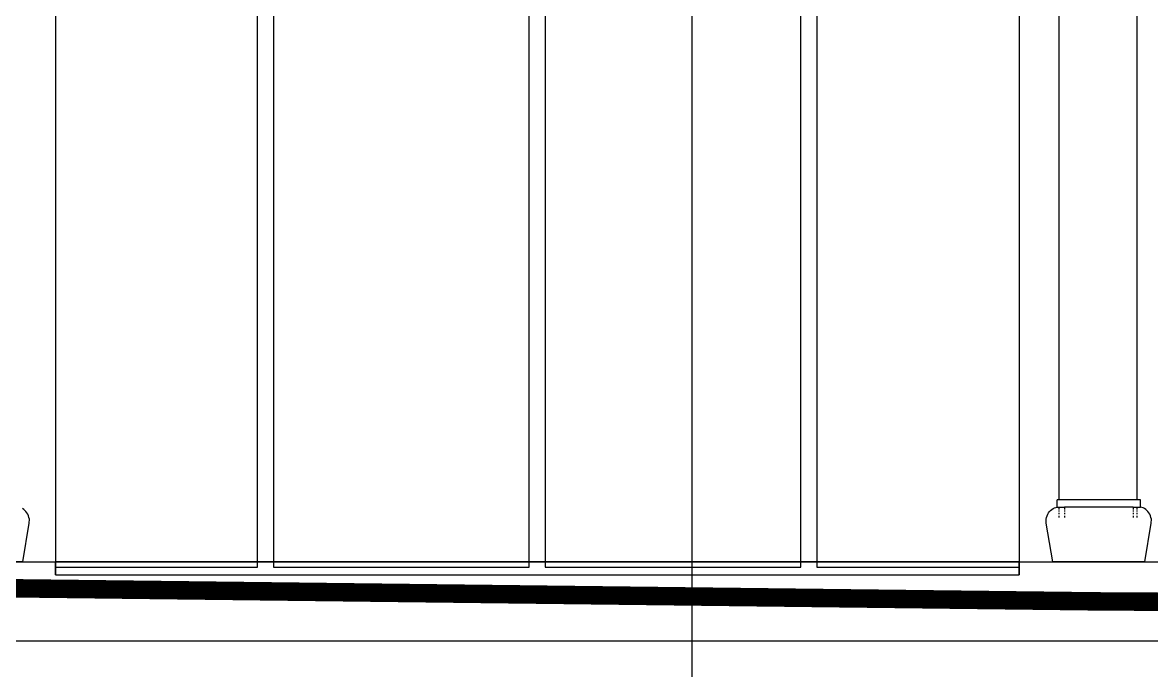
# Model space of a CAD drawing. Extents: x -24961 to 905641, y -154323 to 635957.
# Drawn here: x 410254 to 414530, y -120484 to -118028 of the extents above; entities that cross this region are included whole.
import ezdxf

# ---------------------------------------------------------------- set-up
doc = ezdxf.new("R2010")
doc.units = 0
doc.header["$LTSCALE"] = 1000
doc.header["$MEASUREMENT"] = 0
for name, color, linetype in [('DIM_IDEN', 3, 'Continuous'), ('DOTE', 1, 'Continuous'), ('WALL', 9, 'Continuous'), ('窗', 154, 'Continuous')]:
    doc.layers.add(name, color=color, linetype=linetype)

msp = doc.modelspace()

# ---------------------------------------------------------------- linework, layer by layer
for p, q in [((414180.3, -119837), (414180.3, -117059.8)), ((414476.2, -119837), (414476.2, -117059.8)), ((414180.3, -119837), (414172.5, -119837)), ((414172.5, -119864.6), (414172.5, -119837)), ((414476.2, -119837), (414180.3, -119837)), ((414487.8, -119837), (414476.2, -119837)), ((414487.8, -119864.6), (414487.8, -119837)), ((410258, -119873.1), (410253.3, -119869.9)), ((410262.4, -119876.9), (410258, -119873.1)), ((410266.5, -119881.3), (410262.4, -119876.9)), ((410270.1, -119886.3), (410266.5, -119881.3)), ((410273.3, -119891.7), (410270.1, -119886.3)), ((410276, -119897.5), (410273.3, -119891.7)), ((414134.4, -119897.5), (414137, -119891.7)), ((414137, -119891.7), (414140.2, -119886.3)), ((414140.2, -119886.3), (414143.9, -119881.3)), ((414143.9, -119881.3), (414147.9, -119876.9)), ((414147.9, -119876.9), (414152.3, -119873.1)), ((414152.3, -119873.1), (414157.1, -119869.9)), ((414157.1, -119869.9), (414162.1, -119867.5)), ((414162.1, -119867.5), (414167.2, -119865.7)), ((414167.2, -119865.7), (414172.5, -119864.6)), ((414172.5, -119864.6), (414180.3, -119864.6)), ((414180.3, -119873.1), (414180.3, -119864.6)), ((414180.3, -119864.6), (414200.3, -119864.6)), ((414180.3, -119881.3), (414180.3, -119876.9)), ((414180.3, -119891.7), (414180.3, -119886.3)), ((414200.3, -119864.6), (414200.3, -119873.1)), ((414460, -119864.6), (414200.3, -119864.6)), ((414200.3, -119876.9), (414200.3, -119881.3)), ((414200.3, -119886.3), (414200.3, -119891.7)), ((414460, -119864.6), (414460, -119873.1)), ((414460, -119864.6), (414476.2, -119864.6)), ((414460, -119876.9), (414460, -119881.3)), ((414460, -119886.3), (414460, -119891.7)), ((414476.2, -119873.1), (414476.2, -119864.6)), ((414476.2, -119864.6), (414487.8, -119864.6)), ((414476.2, -119881.3), (414476.2, -119876.9)), ((414476.2, -119891.7), (414476.2, -119886.3)), ((414493.1, -119865.7), (414487.8, -119864.6)), ((414498.3, -119867.5), (414493.1, -119865.7)), ((414503.3, -119869.9), (414498.3, -119867.5)), ((414508, -119873.1), (414503.3, -119869.9)), ((414512.4, -119876.9), (414508, -119873.1)), ((414516.5, -119881.3), (414512.4, -119876.9)), ((414520.1, -119886.3), (414516.5, -119881.3)), ((414523.3, -119891.7), (414520.1, -119886.3)), ((414526, -119897.5), (414523.3, -119891.7)), ((410254.5, -120071.9), (410279.2, -119925.3)), ((410278.1, -119903.7), (410276, -119897.5)), ((410279.7, -119910.1), (410278.1, -119903.7)), ((410279.2, -119925.3), (410279.7, -119910.1)), ((414130.6, -119910.1), (414132.2, -119903.7)), ((414131.1, -119925.3), (414130.6, -119910.1)), ((414155.9, -120071.9), (414131.1, -119925.3)), ((414132.2, -119903.7), (414134.4, -119897.5)), ((414180.3, -119903.7), (414180.3, -119897.5)), ((414200.3, -119897.5), (414200.3, -119903.7)), ((414460, -119897.5), (414460, -119903.7)), ((414476.2, -119903.7), (414476.2, -119897.5)), ((414504.5, -120071.9), (414529.2, -119925.3)), ((414528.1, -119903.7), (414526, -119897.5)), ((414529.7, -119910.1), (414528.1, -119903.7)), ((414529.2, -119925.3), (414529.7, -119910.1)), ((410254.5, -120071.9), (409905.9, -120071.9)), ((410254.5, -120071.9), (410378.2, -120071.9)), ((414028.2, -120071.9), (410378.2, -120071.9)), ((414028.2, -120071.9), (414155.9, -120071.9)), ((414504.5, -120071.9), (414155.9, -120071.9)), ((414504.5, -120071.9), (414628.2, -120071.9))]:
    msp.add_line(p, q)
at = {"layer": 'DIM_IDEN', "linetype": 'Continuous'}
msp.add_line((412789.5, -102691.7), (412789.5, -121686.2), dxfattribs=at)
at = {"layer": 'DOTE'}
for p, q in [((393685.1, -120071.9), (443041.3, -120071.9)), ((393685.1, -120371.9), (443041.3, -120371.9))]:
    msp.add_line(p, q, dxfattribs=at)
at = {"layer": 'WALL', "linetype": 'Continuous', "const_width": 70}
msp.add_lwpolyline([(393685.1, -119971.9), (401984.5, -120071.9), (410190.5, -120171.9), (414326.5, -120221.9), (422887, -120271.9), (427119, -120371.9), (443041.3, -120371.9)], dxfattribs=at)
at = {"layer": '窗'}
for p, q in [((410378.2, -117051.9), (410378.2, -120091.9)), ((411143.9, -120091.9), (411143.9, -117051.9)), ((411204.1, -117051.9), (411204.1, -120091.9)), ((412172.9, -120091.9), (412172.9, -117051.9)), ((412233.2, -117051.9), (412233.2, -120091.9)), ((413202, -120091.9), (413202, -117051.9)), ((413262.2, -117051.9), (413262.2, -120091.9)), ((414028.2, -117051.9), (414028.2, -120091.9)), ((410378.2, -120121.9), (410378.2, -120071.9)), ((410378.2, -120091.9), (411143.9, -120091.9)), ((410378.2, -120091.9), (410378.2, -120121.9)), ((411204.1, -120091.9), (412172.9, -120091.9)), ((412233.2, -120091.9), (413202, -120091.9)), ((413262.2, -120091.9), (414028.2, -120091.9)), ((414028.2, -120121.9), (414028.2, -120071.9)), ((414028.2, -120091.9), (414028.2, -120121.9)), ((410378.2, -120121.9), (414028.2, -120121.9))]:
    msp.add_line(p, q, dxfattribs=at)

doc.saveas('drawing.dxf')
